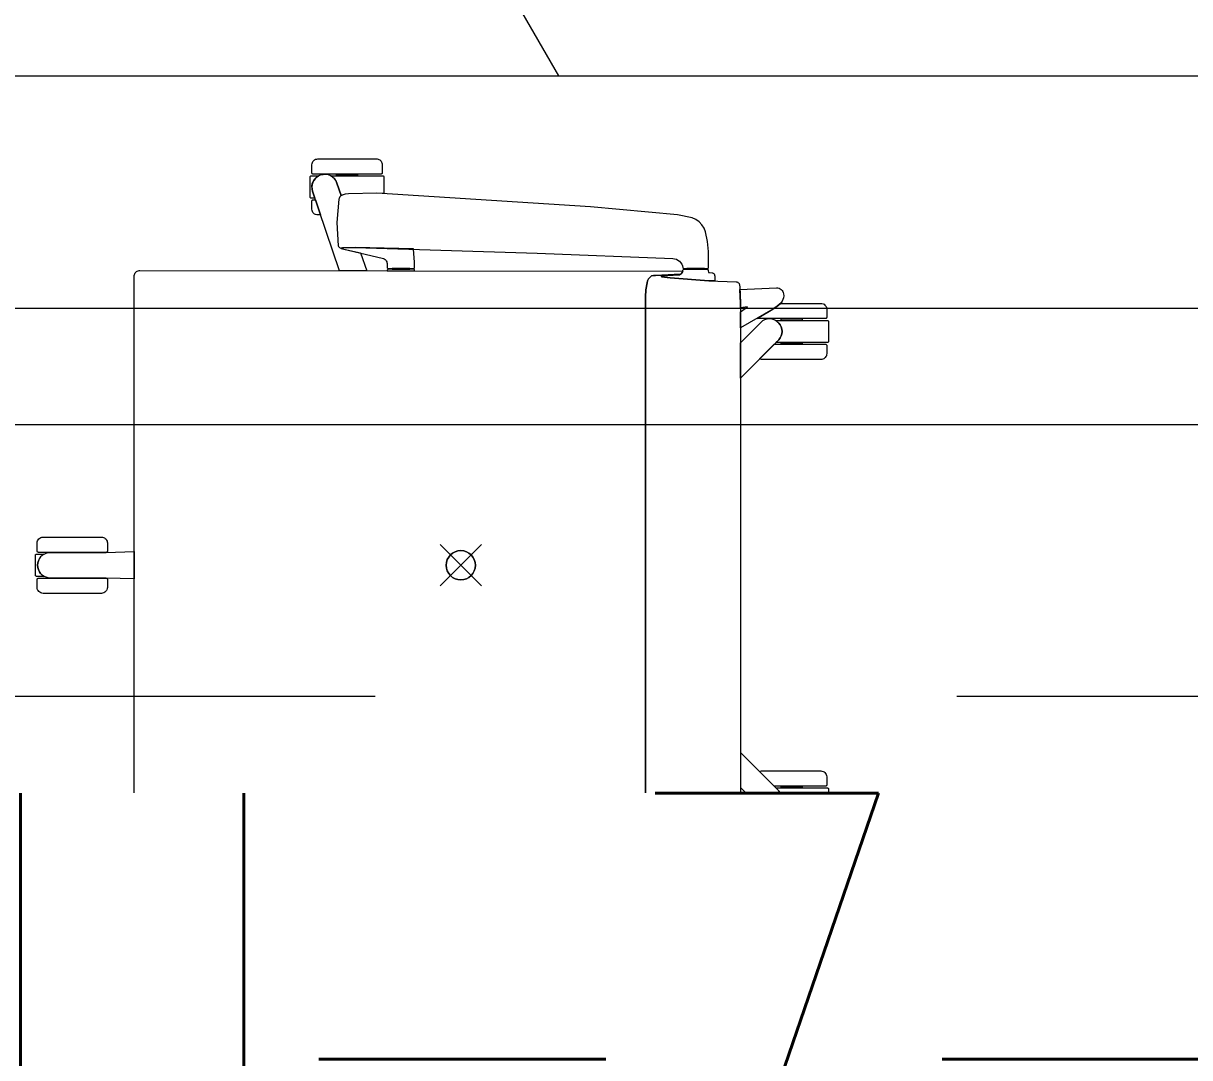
# Model space of a CAD drawing. Header units: millimetres. Extents: x 50620 to 404449, y -131543 to 97.
# Drawn here: x 358612 to 359615, y -85909 to -85020 of the extents above; entities that cross this region are included whole.
import ezdxf

# ---------------------------------------------------------------- set-up
doc = ezdxf.new("R2010")
doc.units = ezdxf.units.MM
doc.linetypes.add('CONTINOUS', pattern=[0])
doc.linetypes.add('IDA - Grid Line', pattern=[3500, 2000, -500, 500, -500])
for name, color, linetype, lineweight in [('1599_DB_A_BLK2_HQ_R21-2ND STOREY 20230517--$0$S-_COLN----_E', 8, 'Continuous', 9), ('FURNITURE', 8, 'Continuous', 9), ('M-_ARCHI', 8, 'Continuous', 5), ('M-AC-TEXT', 5, 'CONTINOUS', 25), ('M-ACMV_REF-P', 134, '500-1-RP', 9)]:
    doc.layers.add(name, color=color, linetype=linetype, lineweight=lineweight)
doc.layers.add('S-_ANOTGRID_E-1', color=9, linetype='IDA - Grid Line', lineweight=5, true_color=0x808080)
doc.styles.add('ROMANS', font='romans.shx', dxfattribs={"width": 0.8})
doc.styles.get("Standard").update_dxf_attribs({"font": 'arial.ttf'})
doc.linetypes.add('500-1-RP', pattern='A,0.75,-0.5,0.75,-0.5,0.75,-0.5,0.75,-1.7,["RP",Standard,S=1,R=0,X=-1,Y=-0.5],-1.7', length=7.9)

# ---------------------------------------------------------------- blocks, each defined once
blk = doc.blocks.new('ARCHI 2ND_2024 09 11')
at = {"layer": '1599_DB_A_BLK2_HQ_R21-2ND STOREY 20230517--$0$S-_COLN----_E', "lineweight": 5}
h = blk.add_hatch(dxfattribs=at)
h.set_pattern_fill('FP_3', color=8, style=0, pattern_type=2)
h.set_pattern_definition([(6e-11, (-28420.7, -3975.34), (1016, 254), [83.82, -678.18, 83.82, -678.18, -4064]), (6e-11, (-28420.7, -3975.34), (1016, 254), [-1524, 83.82, -1440.18, 83.82, -678.18, -1778]), (6e-11, (-28420.7, -3975.34), (1016, 254), [-3810, 83.82, -424.18, 83.82, -1186.18]), (120, (-28039.7, -3848.34), (-727.9705, 752.8818), [83.82, -678.18, 83.82, -678.18, -4064]), (120, (-28039.7, -3848.34), (-727.9705, 752.8818), [-1524, 83.82, -1440.18, 83.82, -678.18, -1778]), (120, (-28039.7, -3848.34), (-727.9705, 752.8818), [-3810, 83.82, -424.18, 83.82, -1186.18]), (240, (-27912.7, -3340.34), (-288.0295, -1006.8818), [83.82, -678.18, 83.82, -678.18, -4064]), (240, (-27912.7, -3340.34), (-288.0295, -1006.8818), [-1524, 83.82, -1440.18, 83.82, -678.18, -1778]), (240, (-27912.7, -3340.34), (-288.0295, -1006.8818), [-3810, 83.82, -424.18, 83.82, -1186.18])])
h.paths.add_polyline_path([(-23750, -57066.7), (-23750, -56966.7), (-32600, -56966.7), (-32600, -57066.7), (-25861.6, -57066.7)], flags=0)
at = {"layer": '1599_DB_A_BLK2_HQ_R21-2ND STOREY 20230517--$0$S-_COLN----_E', "color": 8, "lineweight": 5}
blk.add_line((-28750, -57066.7), (-23750, -57066.7), dxfattribs=at)
at = {"layer": 'FURNITURE', "color": 8, "lineweight": 5, "flags": 128}
for points in [[(-26066.2, -57150.2), (-26066.2, -57150.4), (-26066.3, -57150.6), (-26066.4, -57150.8), (-26066.5, -57150.9), (-26066.7, -57151.1), (-26066.9, -57151.2), (-26067, -57151.2), (-26067.2, -57151.2), (-26125.6, -57151.2), (-26125.8, -57151.2), (-26126, -57151.2), (-26126.1, -57151.1), (-26126.3, -57150.9), (-26126.4, -57150.8), (-26126.5, -57150.6), (-26126.6, -57150.4), (-26126.6, -57150.2), (-26126.6, -57143.2), (-26126.5, -57142.2), (-26126.2, -57141.3), (-26125.7, -57140.4), (-26125.1, -57139.6), (-26124.3, -57139), (-26123.5, -57138.5), (-26122.5, -57138.3), (-26121.5, -57138.2), (-26071.3, -57138.2), (-26070.5, -57138.2), (-26069.7, -57138.4), (-26069, -57138.7), (-26068.3, -57139.1), (-26067.7, -57139.6), (-26067.2, -57140.2), (-26066.8, -57140.9), (-26066.5, -57141.6), (-26066.3, -57142.4), (-26066.2, -57143.2)], [(-26128.1, -57171), (-26128.1, -57153.7), (-26128.1, -57153.5), (-26128, -57153.3), (-26127.9, -57153.2), (-26127.8, -57153), (-26127.7, -57152.9), (-26127.6, -57152.8), (-26127.4, -57152.8), (-26127.3, -57152.8), (-26127.2, -57152.7), (-26120.9, -57152.7), (-26122.5, -57153.8), (-26123.9, -57155.2), (-26125, -57156.7), (-26125.9, -57158.4), (-26126.4, -57160.3), (-26126.6, -57162.2), (-26126.5, -57164.1), (-26126.1, -57166), (-26124, -57171.9), (-26127.2, -57171.9), (-26127.3, -57171.8), (-26127.5, -57171.8), (-26127.7, -57171.7), (-26127.8, -57171.6), (-26127.9, -57171.5), (-26128, -57171.4), (-26128, -57171.2), (-26128.1, -57171.1)], [(-26101.4, -57169.7), (-26102.1, -57170.1), (-26102.6, -57170.7), (-26103, -57171.4), (-26103.3, -57172.1), (-26103.5, -57172.9), (-26105.3, -57192.8), (-26104, -57212.9), (-26103.7, -57213.4), (-26103.3, -57214), (-26102.9, -57214.4), (-26102.4, -57214.7), (-26101.3, -57215.2), (-26100.2, -57215.5), (-26084.7, -57218.9), (-26079.5, -57234.3), (-26102.8, -57234.3), (-26126.1, -57166), (-26126.5, -57163.9), (-26126.6, -57161.7), (-26126.3, -57159.6), (-26125.5, -57157.5), (-26124.4, -57155.7), (-26122.9, -57154.1), (-26121.1, -57152.8), (-26119.1, -57151.9), (-26117, -57151.5), (-26114.8, -57151.4), (-26112.7, -57151.7), (-26110.7, -57152.5), (-26108.8, -57153.6), (-26107.3, -57155.1), (-26106, -57156.9), (-26105.1, -57158.9)], [(-26064.7, -57167.9), (-26070.7, -57167.7), (-26095.2, -57168.1), (-26097.9, -57168.5), (-26100.6, -57169.3), (-26101, -57169.5), (-26101.4, -57169.7), (-26105.1, -57158.9), (-26105.9, -57157), (-26107.1, -57155.3), (-26108.5, -57153.9), (-26110.2, -57152.7), (-26065.6, -57152.7), (-26065.5, -57152.8), (-26065.3, -57152.8), (-26065.2, -57152.8), (-26065.1, -57152.9), (-26065, -57153), (-26064.9, -57153.2), (-26064.8, -57153.3), (-26064.7, -57153.5), (-26064.7, -57153.7)], [(-26087.3, -57152.7), (-26105.5, -57152.7), (-26105.5, -57151.2), (-26087.3, -57151.2)], [(-26125.6, -57173.4), (-26123.5, -57173.4), (-26119.1, -57186.4), (-26121.5, -57186.4), (-26122.5, -57186.3), (-26123.5, -57186.1), (-26124.3, -57185.6), (-26125.1, -57185), (-26125.7, -57184.2), (-26126.2, -57183.3), (-26126.5, -57182.4), (-26126.6, -57181.4), (-26126.6, -57174.4), (-26126.6, -57174.2), (-26126.5, -57174), (-26126.4, -57173.8), (-26126.3, -57173.7), (-26126.1, -57173.5), (-26126, -57173.4), (-26125.8, -57173.4)], [(-26100.6, -57169.3), (-26101.3, -57169.6), (-26102, -57170.1), (-26102.6, -57170.7), (-26103, -57171.3), (-26103.3, -57172.1), (-26103.5, -57172.9), (-26105.3, -57192.8), (-26104, -57212.9), (-26103.7, -57213.4), (-26103.3, -57214), (-26102.9, -57214.4), (-26102.4, -57214.7), (-26101.2, -57215.2), (-26101.4, -57215.1), (-26101.4, -57215.1), (-26101.4, -57215.1), (-26101.4, -57215.1), (-26101.4, -57215.1), (-26101.4, -57215), (-26101.4, -57215), (-26101.4, -57215), (-26101.4, -57215), (-26101.4, -57214.9), (-26101.4, -57214.9), (-26101.2, -57214.9), (-26101.1, -57214.8), (-26100.3, -57214.7), (-26099.5, -57214.6), (-26089.4, -57214.4), (-25932.8, -57219.1), (-25816.2, -57223.8), (-25814.7, -57224), (-25813.2, -57224.5), (-25811.8, -57225.2), (-25810.5, -57226.1), (-25809.5, -57227.3), (-25808.6, -57228.6), (-25808, -57230.1), (-25807.6, -57231.6), (-25807.6, -57231.8), (-25807.5, -57231.9), (-25807.4, -57232.1), (-25807.3, -57232.2), (-25807.1, -57232.3), (-25807, -57232.4), (-25806.8, -57232.4), (-25806.6, -57232.5), (-25786.6, -57232.5), (-25786.4, -57232.4), (-25786.2, -57232.4), (-25786.1, -57232.3), (-25785.9, -57232.2), (-25785.8, -57232), (-25785.7, -57231.8), (-25785.6, -57231.7), (-25785.6, -57231.5), (-25785.6, -57217.9), (-25786.3, -57209.3), (-25788, -57200.9), (-25789.3, -57197.7), (-25791.2, -57194.8), (-25793.6, -57192.3), (-25796.5, -57190.3), (-25799.6, -57188.9), (-25812.3, -57186.4), (-25887.1, -57179.5), (-26070.7, -57167.7), (-26095.2, -57168.1), (-26097.9, -57168.5)], [(-26100.2, -57215.5), (-26065.1, -57223.9), (-26064.4, -57224.2), (-26063.7, -57224.6), (-26063.1, -57225.2), (-26062.7, -57225.9), (-26062.3, -57226.6), (-26062.1, -57227.3), (-26062, -57228.1), (-26061.9, -57231.5), (-26061.8, -57231.7), (-26061.8, -57231.8), (-26061.7, -57232), (-26061.6, -57232.2), (-26061.4, -57232.3), (-26061.2, -57232.4), (-26061, -57232.4), (-26060.8, -57232.5), (-26039.3, -57232.5), (-26039.1, -57232.4), (-26038.9, -57232.4), (-26038.8, -57232.3), (-26038.6, -57232.2), (-26038.5, -57232), (-26038.4, -57231.9), (-26038.3, -57231.7), (-26038.3, -57231.5), (-26038.3, -57226.9), (-26039.4, -57215.7), (-26039.4, -57215.6), (-26089.4, -57214.4), (-26099.5, -57214.6), (-26100.3, -57214.7), (-26101.1, -57214.8), (-26101.2, -57214.9), (-26101.4, -57214.9), (-26101.4, -57214.9), (-26101.4, -57215), (-26101.4, -57215), (-26101.4, -57215), (-26101.4, -57215), (-26101.4, -57215.1), (-26101.4, -57215.1), (-26101.4, -57215.1), (-26101.4, -57215.1), (-26101.4, -57215.1), (-26101.2, -57215.2)], [(-26274.5, -57234.1), (-25807.7, -57234.6), (-25808, -57235.4), (-25808.5, -57236.2), (-25809.1, -57236.9), (-25809.7, -57237.4), (-25831, -57238.3), (-25832.8, -57238.4), (-25834.6, -57238.8), (-25836, -57240), (-25837.1, -57241.3), (-25837.9, -57242.9), (-25838.4, -57244.6), (-25839.5, -57250.7), (-25839.8, -57256.9), (-25839.8, -57718.2), (-25839.5, -57724.4), (-25838.4, -57730.5), (-25837.9, -57732.2), (-25837.1, -57733.7), (-25836, -57735.1), (-25834.6, -57736.2), (-25832.8, -57736.6), (-25831, -57736.8), (-25809.7, -57737.6), (-25809.1, -57738.2), (-25808.5, -57738.9), (-25808, -57739.6), (-25807.7, -57740.5), (-26274.5, -57740.9), (-26275.3, -57740.8), (-26276.1, -57740.7), (-26276.8, -57740.4), (-26277.5, -57739.9), (-26278.1, -57739.4), (-26278.6, -57738.8), (-26279, -57738.2), (-26279.3, -57737.4), (-26279.5, -57736.7), (-26279.5, -57735.9), (-26279.5, -57252.7), (-26279.5, -57239.2), (-26279.5, -57238.4), (-26279.3, -57237.6), (-26279, -57236.9), (-26278.6, -57236.2), (-26278.1, -57235.6), (-26277.5, -57235.1), (-26276.8, -57234.7), (-26276.1, -57234.4), (-26275.3, -57234.2)], [(-26038.3, -57234.4), (-26038.3, -57234.1), (-26038.3, -57233.9), (-26038.4, -57233.7), (-26038.5, -57233.5), (-26038.6, -57233.4), (-26038.8, -57233.2), (-26038.9, -57233.1), (-26039.1, -57233.1), (-26039.3, -57233.1), (-26060.8, -57233.1), (-26061, -57233.1), (-26061.2, -57233.1), (-26061.4, -57233.2), (-26061.6, -57233.4), (-26061.7, -57233.5), (-26061.8, -57233.7), (-26061.8, -57233.9), (-26061.9, -57234.1), (-26061.9, -57234.3)], [(-26042.5, -57233.1), (-26042.5, -57232.5), (-26057.6, -57232.5), (-26057.6, -57233.1)], [(-25780.2, -57238.8), (-25780, -57242.9), (-25785.4, -57242.9), (-25818.5, -57240.5), (-25825.9, -57239.6), (-25825.9, -57239.4), (-25825.8, -57239.3), (-25825.7, -57239.1), (-25825.6, -57239), (-25825.4, -57238.9), (-25825.2, -57238.9), (-25825.1, -57238.8), (-25815.9, -57238.2), (-25810.2, -57237.9), (-25809.7, -57237.4), (-25808.9, -57236.7), (-25808.3, -57235.8), (-25807.8, -57234.9), (-25807.5, -57233.8), (-25807.4, -57233.7), (-25807.4, -57233.6), (-25807.3, -57233.5), (-25807.2, -57233.3), (-25807, -57233.2), (-25806.9, -57233.1), (-25806.7, -57233.1), (-25806.5, -57233.1), (-25786.8, -57233.1), (-25786.6, -57233.1), (-25786.4, -57233.1), (-25786.3, -57233.2), (-25786.1, -57233.3), (-25786, -57233.5), (-25785.9, -57233.6), (-25785.8, -57233.8), (-25785.8, -57234), (-25785.7, -57235.7), (-25784.8, -57235.8), (-25782.5, -57236), (-25782, -57236.2), (-25781.5, -57236.5), (-25781.1, -57236.8), (-25780.7, -57237.2), (-25780.5, -57237.7), (-25780.3, -57238.3)], [(-25804.1, -57232.5), (-25804.1, -57233.1), (-25789.1, -57233.1), (-25789.1, -57232.5)], [(-25839.8, -57256.9), (-25839.5, -57250.7), (-25838.4, -57244.6), (-25837.9, -57242.9), (-25837.1, -57241.3), (-25836, -57240), (-25834.6, -57238.8), (-25832.8, -57238.4), (-25831, -57238.3), (-25809.7, -57237.4), (-25810.2, -57237.9), (-25815.9, -57238.2), (-25825.1, -57238.8), (-25825.2, -57238.9), (-25825.4, -57238.9), (-25825.6, -57239), (-25825.7, -57239.1), (-25825.8, -57239.3), (-25825.9, -57239.4), (-25825.9, -57239.6), (-25818.5, -57240.5), (-25785.4, -57242.9), (-25761.7, -57243.8), (-25761.2, -57243.9), (-25760.7, -57244), (-25760.2, -57244.3), (-25759.9, -57244.6), (-25759.5, -57244.9), (-25759.2, -57245.4), (-25758.9, -57246.8), (-25758.7, -57248.2), (-25758.1, -57262.1), (-25758.1, -57487.5), (-25758.1, -57713), (-25758.7, -57726.8), (-25758.9, -57728.3), (-25759.2, -57729.7), (-25759.5, -57730.1), (-25759.9, -57730.5), (-25760.2, -57730.8), (-25760.7, -57731), (-25761.2, -57731.1), (-25761.7, -57731.2), (-25785.4, -57732.1), (-25818.5, -57734.5), (-25825.9, -57735.4), (-25825.8, -57735.6), (-25825.8, -57735.8), (-25825.7, -57735.9), (-25825.5, -57736), (-25825.4, -57736.1), (-25825.2, -57736.2), (-25825.1, -57736.2), (-25815.9, -57736.8), (-25810.2, -57737.1), (-25809.7, -57737.6), (-25831, -57736.8), (-25832.8, -57736.6), (-25834.6, -57736.2), (-25836, -57735.1), (-25837.1, -57733.7), (-25837.9, -57732.2), (-25838.4, -57730.5), (-25839.5, -57724.4), (-25839.8, -57718.2)], [(-25723.1, -57261.9), (-25726.5, -57264.9), (-25730.3, -57267.5), (-25758.1, -57283.3), (-25758.1, -57269.8), (-25751.9, -57265.3), (-25758.1, -57266.1), (-25758.1, -57262.1), (-25758.5, -57250.6), (-25758.5, -57250.6), (-25727, -57249), (-25725.9, -57249.1), (-25724.9, -57249.3), (-25723.9, -57249.8), (-25723, -57250.4), (-25722.3, -57251.2), (-25721.7, -57252.1), (-25721.3, -57253.1), (-25721.1, -57254.2), (-25720.9, -57255.8), (-25721.1, -57257.5), (-25721.5, -57259), (-25722.2, -57260.5)], [(-25743.7, -57275.4), (-25730.3, -57267.5), (-25726.8, -57265.1), (-25723.7, -57262.4), (-25688.9, -57262.4), (-25688, -57262.5), (-25687, -57262.8), (-25686.1, -57263.2), (-25685.4, -57263.9), (-25684.9, -57264.5), (-25684.5, -57265.1), (-25684.2, -57265.9), (-25684, -57266.6), (-25683.9, -57267.4), (-25683.9, -57274.5), (-25683.9, -57274.6), (-25684, -57274.8), (-25684, -57274.9), (-25684.1, -57275), (-25684.2, -57275.2), (-25684.3, -57275.3), (-25684.5, -57275.3), (-25684.6, -57275.4), (-25684.8, -57275.4), (-25684.9, -57275.5), (-25743.3, -57275.5), (-25743.4, -57275.4), (-25743.5, -57275.4)], [(-25725.6, -57278.9), (-25725.1, -57279.4), (-25723.9, -57280.9), (-25723, -57282.6), (-25722.4, -57284.5), (-25722.2, -57286.5), (-25722.4, -57288.5), (-25723, -57290.3), (-25723.9, -57292.1), (-25725.1, -57293.6), (-25758.1, -57326.6), (-25758.1, -57296.3), (-25740.3, -57278.5), (-25738.7, -57277.2), (-25737, -57276.3), (-25735.1, -57275.7), (-25733.2, -57275.5), (-25731.2, -57275.7), (-25729.3, -57276.3), (-25727.6, -57277.2), (-25726.1, -57278.5)], [(-25727.6, -57296.1), (-25725.1, -57293.6), (-25723.9, -57292.1), (-25723, -57290.3), (-25722.4, -57288.5), (-25722.2, -57286.5), (-25722.4, -57284.5), (-25723, -57282.6), (-25723.9, -57280.9), (-25725.1, -57279.4), (-25725.6, -57278.9), (-25726.1, -57278.5), (-25727, -57277.7), (-25728, -57277), (-25683.4, -57277), (-25683.2, -57277), (-25683, -57277), (-25682.9, -57277.1), (-25682.7, -57277.3), (-25682.6, -57277.4), (-25682.5, -57277.6), (-25682.4, -57277.8), (-25682.4, -57278), (-25682.4, -57295.1), (-25682.4, -57295.3), (-25682.5, -57295.5), (-25682.6, -57295.6), (-25682.7, -57295.8), (-25682.9, -57295.9), (-25683, -57296), (-25683.2, -57296.1), (-25683.4, -57296.1)], [(-25705, -57277), (-25723.1, -57277), (-25723.1, -57275.5), (-25705, -57275.5)], [(-25684.9, -57297.6), (-25684.7, -57297.6), (-25684.5, -57297.7), (-25684.4, -57297.8), (-25684.2, -57297.9), (-25684.1, -57298), (-25684, -57298.2), (-25683.9, -57298.4), (-25683.9, -57298.6), (-25683.9, -57305.6), (-25684, -57306.5), (-25684.2, -57307.4), (-25684.6, -57308.1), (-25685.1, -57308.9), (-25685.7, -57309.5), (-25686.4, -57310), (-25687.2, -57310.4), (-25688.1, -57310.6), (-25688.9, -57310.7), (-25739.2, -57310.7), (-25740, -57310.6), (-25740.8, -57310.4), (-25741.6, -57310.1), (-25729.1, -57297.6)], [(-25723.1, -57296.1), (-25705, -57296.1), (-25705, -57297.6), (-25723.1, -57297.6)], [(-26302.5, -57468.4), (-26302.5, -57475.5), (-26302.5, -57475.7), (-26302.6, -57475.8), (-26302.7, -57476), (-26302.8, -57476.2), (-26303, -57476.3), (-26303.1, -57476.4), (-26303.3, -57476.4), (-26303.5, -57476.5), (-26361.8, -57476.5), (-26362, -57476.4), (-26362.2, -57476.4), (-26362.3, -57476.4), (-26362.4, -57476.3), (-26362.6, -57476.2), (-26362.7, -57476), (-26362.8, -57475.8), (-26362.8, -57475.7), (-26362.9, -57475.5), (-26362.9, -57468.4), (-26362.8, -57467.4), (-26362.5, -57466.5), (-26362, -57465.6), (-26361.4, -57464.9), (-26360.6, -57464.2), (-26359.8, -57463.8), (-26358.8, -57463.5), (-26357.8, -57463.4), (-26307.5, -57463.4), (-26306.7, -57463.5), (-26305.8, -57463.7), (-26305, -57464.1), (-26304.3, -57464.6), (-26303.7, -57465.2), (-26303.2, -57465.9), (-26302.8, -57466.7), (-26302.6, -57467.5)], [(-26357, -57497.1), (-26363.4, -57497.1), (-26363.5, -57497.1), (-26363.7, -57497), (-26363.9, -57496.9), (-26364, -57496.8), (-26364.1, -57496.7), (-26364.2, -57496.6), (-26364.3, -57496.4), (-26364.3, -57496.2), (-26364.4, -57496.1), (-26364.4, -57479), (-26364.3, -57478.8), (-26364.3, -57478.6), (-26364.2, -57478.4), (-26364.1, -57478.3), (-26363.9, -57478.1), (-26363.7, -57478), (-26363.5, -57478), (-26363.4, -57478), (-26357, -57478), (-26358.6, -57479.1), (-26360, -57480.4), (-26361.1, -57482), (-26361.9, -57483.8), (-26362.4, -57485.6), (-26362.5, -57487.5), (-26362.4, -57489.4), (-26361.9, -57491.3), (-26361.1, -57493), (-26360, -57494.6), (-26358.6, -57496)], [(-26279.5, -57475.7), (-26279.5, -57499.3), (-26303.5, -57498.6), (-26303.5, -57498.6), (-26351.4, -57498.6), (-26353.4, -57498.4), (-26355.2, -57497.9), (-26357, -57497.1), (-26358.6, -57496), (-26359.9, -57494.6), (-26361, -57493.1), (-26361.9, -57491.3), (-26362.4, -57489.4), (-26362.5, -57487.5), (-26362.4, -57485.6), (-26361.9, -57483.7), (-26361, -57482), (-26359.9, -57480.4), (-26358.6, -57479), (-26357, -57477.9), (-26355.2, -57477.1), (-26353.4, -57476.6), (-26351.4, -57476.5), (-26303.5, -57476.5), (-26303.5, -57476.5)], [(-25998.6, -57474.9), (-26001, -57475.2), (-26003.4, -57475.9), (-26005.6, -57477.1), (-26007.5, -57478.6), (-26009, -57480.5), (-26010.2, -57482.7), (-26010.9, -57485.1), (-26011.2, -57487.5), (-26010.9, -57490), (-26010.2, -57492.3), (-26009, -57494.5), (-26007.5, -57496.4), (-26005.6, -57498), (-26003.4, -57499.1), (-26001, -57499.9), (-25998.6, -57500.1), (-25996.1, -57499.9), (-25993.8, -57499.1), (-25991.6, -57498), (-25989.7, -57496.4), (-25988.1, -57494.5), (-25987, -57492.3), (-25986.2, -57490), (-25986, -57487.5), (-25986.2, -57485.1), (-25987, -57482.7), (-25988.1, -57480.5), (-25989.7, -57478.6), (-25991.6, -57477.1), (-25993.8, -57475.9), (-25996.1, -57475.2), (-25998.6, -57474.9), (-26001, -57475.2), (-26003.4, -57475.9), (-26005.6, -57477.1), (-26007.5, -57478.6), (-26009, -57480.5), (-26010.2, -57482.7), (-26010.9, -57485.1), (-26011.2, -57487.5), (-26010.9, -57490), (-26010.2, -57492.3), (-26009, -57494.5), (-26007.5, -57496.4), (-26005.6, -57498), (-26003.4, -57499.1), (-26001, -57499.9), (-25998.6, -57500.1), (-25996.1, -57499.9), (-25993.8, -57499.1), (-25991.6, -57498), (-25989.7, -57496.4), (-25988.1, -57494.5), (-25987, -57492.3), (-25986.2, -57490), (-25986, -57487.5), (-25986.2, -57485.1), (-25987, -57482.7), (-25988.1, -57480.5), (-25989.7, -57478.6), (-25991.6, -57477.1), (-25993.8, -57475.9), (-25996.1, -57475.2), (-25998.6, -57474.9), (-26001, -57475.2), (-26003.4, -57475.9), (-26005.6, -57477.1), (-26007.5, -57478.6), (-26009, -57480.5), (-26010.2, -57482.7), (-26010.9, -57485.1), (-26011.2, -57487.5), (-26010.9, -57490), (-26010.2, -57492.3), (-26009, -57494.5), (-26007.5, -57496.4), (-26005.6, -57498), (-26003.4, -57499.1), (-26001, -57499.9), (-25998.6, -57500.1), (-25996.1, -57499.9), (-25993.8, -57499.1), (-25991.6, -57498), (-25989.7, -57496.4), (-25988.1, -57494.5), (-25987, -57492.3), (-25986.2, -57490), (-25986, -57487.5), (-25986.2, -57485.1), (-25987, -57482.7), (-25988.1, -57480.5), (-25989.7, -57478.6), (-25991.6, -57477.1), (-25993.8, -57475.9), (-25996.1, -57475.2), (-25998.6, -57474.9), (-26001, -57475.2), (-26003.4, -57475.9), (-26005.6, -57477.1), (-26007.5, -57478.6), (-26009, -57480.5), (-26010.2, -57482.7), (-26010.9, -57485.1), (-26011.2, -57487.5), (-26010.9, -57490), (-26010.2, -57492.3), (-26009, -57494.5), (-26007.5, -57496.4), (-26005.6, -57498), (-26003.4, -57499.1), (-26001, -57499.9), (-25998.6, -57500.1), (-25996.1, -57499.9), (-25993.8, -57499.1), (-25991.6, -57498), (-25989.7, -57496.4), (-25988.1, -57494.5), (-25987, -57492.3), (-25986.2, -57490), (-25986, -57487.5), (-25986.2, -57485.1), (-25987, -57482.7), (-25988.1, -57480.5), (-25989.7, -57478.6), (-25991.6, -57477.1), (-25993.8, -57475.9), (-25996.1, -57475.2), (-25998.6, -57474.9), (-25996.1, -57475.2), (-25993.8, -57475.9), (-25991.6, -57477.1), (-25989.7, -57478.6), (-25988.1, -57480.5), (-25987, -57482.7), (-25986.2, -57485.1), (-25986, -57487.5), (-25986.2, -57490), (-25987, -57492.3), (-25988.1, -57494.5), (-25989.7, -57496.4), (-25991.6, -57498), (-25993.8, -57499.1), (-25996.1, -57499.9), (-25998.6, -57500.1), (-26001, -57499.9), (-26003.4, -57499.1), (-26005.6, -57498), (-26007.5, -57496.4), (-26009, -57494.5), (-26010.2, -57492.3), (-26010.9, -57490), (-26011.2, -57487.5), (-26010.9, -57485.1), (-26010.2, -57482.7), (-26009, -57480.5), (-26007.5, -57478.6), (-26005.6, -57477.1), (-26003.4, -57475.9), (-26001, -57475.2)], [(-26303.5, -57498.6), (-26303.3, -57498.6), (-26303.1, -57498.7), (-26303, -57498.8), (-26302.8, -57498.9), (-26302.7, -57499), (-26302.6, -57499.2), (-26302.5, -57499.4), (-26302.5, -57499.6), (-26302.5, -57506.6), (-26302.6, -57507.6), (-26302.9, -57508.6), (-26303.4, -57509.4), (-26304, -57510.2), (-26304.7, -57510.8), (-26305.6, -57511.3), (-26306.6, -57511.6), (-26307.5, -57511.7), (-26357.8, -57511.7), (-26358.8, -57511.6), (-26359.8, -57511.3), (-26360.6, -57510.8), (-26361.4, -57510.2), (-26362, -57509.4), (-26362.5, -57508.6), (-26362.8, -57507.6), (-26362.9, -57506.6), (-26362.9, -57499.6), (-26362.8, -57499.4), (-26362.8, -57499.2), (-26362.7, -57499), (-26362.6, -57498.9), (-26362.4, -57498.8), (-26362.2, -57498.7), (-26362, -57498.6), (-26361.8, -57498.6)], [(-25740.3, -57696.6), (-25738.7, -57697.8), (-25737, -57698.7), (-25735.1, -57699.3), (-25733.2, -57699.5), (-25731.2, -57699.3), (-25729.3, -57698.7), (-25727.6, -57697.8), (-25726, -57696.6), (-25725.6, -57696.1), (-25725.1, -57695.7), (-25723.9, -57694.1), (-25723, -57692.4), (-25722.4, -57690.5), (-25722.2, -57688.5), (-25722.4, -57686.6), (-25723, -57684.7), (-25723.9, -57683), (-25725.1, -57681.4), (-25758.1, -57648.5), (-25758.1, -57678.7), (-25740.3, -57696.6), (-25739.3, -57697.4), (-25738.3, -57698.1), (-25744.7, -57698.1), (-25744.9, -57698), (-25745.1, -57698), (-25745.3, -57697.9), (-25745.5, -57697.8), (-25745.6, -57697.6), (-25745.7, -57697.4), (-25745.7, -57697.3), (-25745.8, -57697.1), (-25745.8, -57691.1)], [(-25683.9, -57676.4), (-25683.9, -57676.6), (-25684, -57676.8), (-25684.1, -57677), (-25684.2, -57677.2), (-25684.4, -57677.3), (-25684.5, -57677.4), (-25684.7, -57677.4), (-25684.9, -57677.4), (-25729.1, -57677.4), (-25741.6, -57665), (-25740.8, -57664.6), (-25740, -57664.4), (-25739.2, -57664.4), (-25688.9, -57664.4), (-25688, -57664.5), (-25687, -57664.8), (-25686.1, -57665.2), (-25685.4, -57665.8), (-25684.8, -57666.6), (-25684.3, -57667.5), (-25684, -57668.4), (-25683.9, -57669.4)], [(-25683.4, -57679), (-25683.2, -57679), (-25683, -57679), (-25682.9, -57679.1), (-25682.7, -57679.3), (-25682.6, -57679.4), (-25682.5, -57679.6), (-25682.4, -57679.8), (-25682.4, -57680), (-25682.4, -57697.1), (-25682.4, -57697.3), (-25682.5, -57697.4), (-25682.6, -57697.6), (-25682.7, -57697.8), (-25682.9, -57697.9), (-25683, -57698), (-25683.2, -57698), (-25683.4, -57698.1), (-25728, -57698.1), (-25727, -57697.4), (-25726, -57696.6), (-25725.6, -57696.1), (-25725.1, -57695.7), (-25723.9, -57694.1), (-25723, -57692.4), (-25722.4, -57690.5), (-25722.2, -57688.5), (-25722.4, -57686.6), (-25723, -57684.7), (-25723.9, -57683), (-25725.1, -57681.4), (-25727.6, -57679)], [(-25705, -57679), (-25723.1, -57679), (-25723.1, -57677.4), (-25705, -57677.4)], [(-25751.9, -57709.7), (-25758.1, -57705.2), (-25758.1, -57691.8), (-25730.3, -57707.5), (-25726.5, -57710.2), (-25723.1, -57713.2), (-25722.2, -57714.5), (-25721.5, -57716), (-25721.1, -57717.6), (-25720.9, -57719.2), (-25721.1, -57720.8), (-25721.3, -57721.9), (-25721.7, -57722.9), (-25722.2, -57723.8), (-25723, -57724.6), (-25723.9, -57725.3), (-25724.9, -57725.7), (-25725.9, -57726), (-25727, -57726), (-25758.5, -57724.5), (-25758.5, -57724.5), (-25758.1, -57713), (-25758.1, -57708.9)], [(-25730.3, -57707.5), (-25743.6, -57699.7), (-25743.5, -57699.6), (-25743.4, -57699.6), (-25743.2, -57699.6), (-25684.9, -57699.6), (-25684.7, -57699.6), (-25684.5, -57699.7), (-25684.4, -57699.7), (-25684.2, -57699.9), (-25684.1, -57700), (-25684, -57700.2), (-25683.9, -57700.4), (-25683.9, -57700.6), (-25683.9, -57707.6), (-25684, -57708.6), (-25684.3, -57709.5), (-25684.8, -57710.4), (-25685.4, -57711.2), (-25686.1, -57711.8), (-25687, -57712.3), (-25688, -57712.6), (-25688.9, -57712.7), (-25723.6, -57712.7), (-25726.8, -57709.9)], [(-25723.1, -57698.1), (-25705, -57698.1), (-25705, -57699.6), (-25723.1, -57699.6)], [(-25780, -57732.1), (-25780.2, -57736.2), (-25780.3, -57736.8), (-25780.5, -57737.3), (-25780.7, -57737.8), (-25781.1, -57738.2), (-25781.5, -57738.6), (-25782, -57738.8), (-25782.5, -57739), (-25784.8, -57739.3), (-25785.7, -57739.4), (-25785.8, -57741.1), (-25785.8, -57741.2), (-25785.9, -57741.4), (-25786, -57741.6), (-25786.1, -57741.7), (-25786.3, -57741.8), (-25786.4, -57741.9), (-25786.6, -57742), (-25786.8, -57742), (-25806.5, -57742), (-25806.7, -57742), (-25806.9, -57741.9), (-25807, -57741.8), (-25807.2, -57741.7), (-25807.3, -57741.6), (-25807.4, -57741.4), (-25807.4, -57741.3), (-25807.5, -57741.2), (-25807.8, -57740.2), (-25808.3, -57739.2), (-25808.9, -57738.3), (-25809.7, -57737.6), (-25810.2, -57737.1), (-25815.9, -57736.8), (-25825.1, -57736.2), (-25825.2, -57736.2), (-25825.4, -57736.1), (-25825.5, -57736), (-25825.7, -57735.9), (-25825.8, -57735.8), (-25825.8, -57735.6), (-25825.9, -57735.4), (-25818.5, -57734.5), (-25785.4, -57732.1)], [(-26102.8, -57740.7), (-26079.5, -57740.7), (-26084.7, -57756.2), (-26100.2, -57759.5), (-26101.3, -57759.8), (-26102.3, -57760.3), (-26102.9, -57760.7), (-26103.3, -57761.1), (-26103.7, -57761.6), (-26104, -57762.2), (-26105.3, -57782.2), (-26103.4, -57802.2), (-26103.3, -57803), (-26103, -57803.7), (-26102.6, -57804.3), (-26102, -57804.9), (-26101.4, -57805.4), (-26105.1, -57816.2), (-26105.9, -57817.9), (-26106.9, -57819.5), (-26108.3, -57820.9), (-26109.8, -57822.1), (-26111.5, -57822.9), (-26113.4, -57823.5), (-26115.3, -57823.7), (-26117.2, -57823.6), (-26119.1, -57823.1), (-26120.9, -57822.3), (-26122.5, -57821.2), (-26123.9, -57819.9), (-26125, -57818.4), (-26125.9, -57816.6), (-26126.4, -57814.8), (-26126.6, -57812.9), (-26126.5, -57810.9), (-26126, -57809.1)], [(-26100.6, -57805.8), (-26101.3, -57805.4), (-26102, -57805), (-26102.5, -57804.4), (-26103, -57803.7), (-26103.3, -57803), (-26103.4, -57802.2), (-26105.3, -57782.2), (-26104, -57762.2), (-26103.7, -57761.6), (-26103.3, -57761.1), (-26102.9, -57760.7), (-26102.3, -57760.3), (-26101.2, -57759.8), (-26101.4, -57759.9), (-26101.4, -57759.9), (-26101.4, -57759.9), (-26101.4, -57760), (-26101.4, -57760), (-26101.4, -57760), (-26101.4, -57760), (-26101.4, -57760.1), (-26101.4, -57760.1), (-26101.4, -57760.1), (-26101.4, -57760.1), (-26101.2, -57760.2), (-26101.1, -57760.2), (-26100.3, -57760.4), (-26099.5, -57760.4), (-26089.4, -57760.6), (-25932.8, -57755.9), (-25816.2, -57751.2), (-25814.7, -57751), (-25813.2, -57750.6), (-25811.8, -57749.8), (-25810.5, -57748.9), (-25809.4, -57747.7), (-25808.6, -57746.4), (-25808, -57745), (-25807.6, -57743.4), (-25807.6, -57743.3), (-25807.5, -57743.1), (-25807.4, -57743), (-25807.3, -57742.8), (-25807.1, -57742.7), (-25807, -57742.6), (-25806.8, -57742.6), (-25806.6, -57742.6), (-25786.6, -57742.6), (-25786.4, -57742.6), (-25786.2, -57742.7), (-25786.1, -57742.7), (-25785.9, -57742.9), (-25785.8, -57743), (-25785.7, -57743.2), (-25785.6, -57743.4), (-25785.6, -57743.6), (-25785.6, -57757.1), (-25786.3, -57765.7), (-25788, -57774.1), (-25789.3, -57777.4), (-25791.2, -57780.3), (-25793.6, -57782.8), (-25796.4, -57784.7), (-25799.6, -57786.1), (-25812.3, -57788.6), (-25887.1, -57795.5), (-26070.7, -57807.4), (-26095.1, -57806.9), (-26097.9, -57806.5)], [(-26100.2, -57759.5), (-26065.1, -57751.2), (-26064.4, -57750.8), (-26063.7, -57750.4), (-26063.1, -57749.8), (-26062.7, -57749.2), (-26062.3, -57748.5), (-26062.1, -57747.7), (-26062, -57746.9), (-26061.8, -57743.6), (-26061.8, -57743.4), (-26061.8, -57743.2), (-26061.7, -57743), (-26061.6, -57742.9), (-26061.4, -57742.7), (-26061.2, -57742.7), (-26061, -57742.6), (-26060.8, -57742.6), (-26039.3, -57742.6), (-26039.1, -57742.6), (-26038.9, -57742.7), (-26038.7, -57742.7), (-26038.6, -57742.9), (-26038.5, -57743), (-26038.4, -57743.2), (-26038.3, -57743.4), (-26038.3, -57743.6), (-26038.3, -57748.2), (-26039.4, -57759.3), (-26039.4, -57759.5), (-26089.4, -57760.6), (-26099.5, -57760.4), (-26100.3, -57760.4), (-26101.1, -57760.2), (-26101.2, -57760.2), (-26101.4, -57760.1), (-26101.4, -57760.1), (-26101.4, -57760.1), (-26101.4, -57760.1), (-26101.4, -57760), (-26101.4, -57760), (-26101.4, -57760), (-26101.4, -57760), (-26101.4, -57759.9), (-26101.4, -57759.9), (-26101.4, -57759.9), (-26101.2, -57759.8)], [(-26038.3, -57740.7), (-26038.3, -57741), (-26038.3, -57741.2), (-26038.4, -57741.4), (-26038.5, -57741.5), (-26038.6, -57741.7), (-26038.8, -57741.8), (-26038.9, -57741.9), (-26039.1, -57742), (-26039.3, -57742), (-26060.8, -57742), (-26061, -57742), (-26061.2, -57741.9), (-26061.4, -57741.8), (-26061.5, -57741.7), (-26061.7, -57741.5), (-26061.8, -57741.4), (-26061.8, -57741.2), (-26061.8, -57741), (-26061.8, -57740.7)], [(-26042.5, -57742), (-26042.5, -57742.6), (-26057.6, -57742.6), (-26057.6, -57742)], [(-25804.1, -57742.6), (-25804.1, -57742), (-25789.1, -57742), (-25789.1, -57742.6)], [(-26119.1, -57788.6), (-26123.5, -57801.7), (-26125.6, -57801.7), (-26125.8, -57801.7), (-26125.9, -57801.6), (-26126.1, -57801.5), (-26126.3, -57801.4), (-26126.4, -57801.2), (-26126.5, -57801.1), (-26126.5, -57800.9), (-26126.6, -57800.7), (-26126.6, -57793.6), (-26126.5, -57792.6), (-26126.2, -57791.7), (-26125.7, -57790.8), (-26125.1, -57790.1), (-26124.3, -57789.4), (-26123.5, -57789), (-26122.5, -57788.7), (-26121.5, -57788.6)], [(-26124, -57803.2), (-26126, -57809.1), (-26126.5, -57810.9), (-26126.6, -57812.8), (-26126.4, -57814.8), (-26125.9, -57816.6), (-26125, -57818.3), (-26123.9, -57819.9), (-26122.5, -57821.2), (-26120.9, -57822.3), (-26127.2, -57822.3), (-26127.3, -57822.3), (-26127.5, -57822.2), (-26127.7, -57822.1), (-26127.8, -57822), (-26127.9, -57821.9), (-26128, -57821.7), (-26128.1, -57821.6), (-26128.1, -57821.4), (-26128.1, -57804.1), (-26128.1, -57803.9), (-26128, -57803.7), (-26127.9, -57803.6), (-26127.8, -57803.5), (-26127.7, -57803.3), (-26127.5, -57803.3), (-26127.3, -57803.2), (-26127.2, -57803.2)], [(-26070.7, -57807.4), (-26064.7, -57807.1), (-26064.7, -57821.4), (-26064.7, -57821.6), (-26064.8, -57821.7), (-26064.9, -57821.9), (-26065, -57822), (-26065.1, -57822.1), (-26065.3, -57822.2), (-26065.4, -57822.3), (-26065.6, -57822.3), (-26110.2, -57822.3), (-26108.5, -57821.1), (-26107.1, -57819.7), (-26105.9, -57818), (-26105.1, -57816.2), (-26101.4, -57805.4), (-26101, -57805.6), (-26100.6, -57805.8), (-26097.9, -57806.5), (-26095.1, -57806.9)], [(-26121.5, -57836.9), (-26122.5, -57836.8), (-26123.5, -57836.5), (-26124.3, -57836), (-26125.1, -57835.4), (-26125.7, -57834.6), (-26126.2, -57833.8), (-26126.5, -57832.8), (-26126.6, -57831.8), (-26126.6, -57824.8), (-26126.6, -57824.7), (-26126.5, -57824.5), (-26126.5, -57824.4), (-26126.4, -57824.2), (-26126.3, -57824.1), (-26126.1, -57824), (-26125.9, -57823.9), (-26125.8, -57823.8), (-26125.6, -57823.8), (-26067.2, -57823.8), (-26067, -57823.8), (-26066.8, -57823.9), (-26066.7, -57824), (-26066.5, -57824.1), (-26066.4, -57824.2), (-26066.3, -57824.4), (-26066.2, -57824.6), (-26066.2, -57824.8), (-26066.2, -57831.8), (-26066.3, -57832.8), (-26066.6, -57833.8), (-26067.1, -57834.6), (-26067.7, -57835.4), (-26068.5, -57836), (-26069.3, -57836.5), (-26070.3, -57836.8), (-26071.2, -57836.9)], [(-26105.4, -57822.3), (-26087.3, -57822.3), (-26087.3, -57823.8), (-26105.4, -57823.8)]]:
    blk.add_lwpolyline(points, close=True, dxfattribs=at)
for points in [[(-25980.8, -57505.3), (-26016.4, -57469.7), (-25980.8, -57505.3), (-26016.4, -57469.7), (-25980.8, -57505.3), (-26016.4, -57469.7)], [(-26016.4, -57505.3), (-25980.8, -57469.7), (-26016.4, -57505.3), (-25980.8, -57469.7), (-26016.4, -57505.3), (-25980.8, -57469.7)]]:
    blk.add_lwpolyline(points, dxfattribs=at)
at = {"layer": 'S-_ANOTGRID_E-1', "color": 8, "lineweight": 5}
blk.add_line((-38572.1, -57600), (17962.1, -57600), dxfattribs=at)

msp = doc.modelspace()

# ---------------------------------------------------------------- block references
at = {"layer": 'M-_ARCHI', "lineweight": 5, "extrusion": (0.000419962, 1.0854e-05, 1), "rotation": 359.9999887056363}
msp.add_blockref('ARCHI 2ND_2024 09 11', (384987.1, -27998.1, 422.1), dxfattribs=at)

# ---------------------------------------------------------------- next in the draw order: linework, layer by layer
at = {"layer": 'M-ACMV_REF-P', "color": 219, "ltscale": 0.25, "true_color": 0x642165}
msp.add_line((357645.3, -85264.7), (361528.6, -85264.7), dxfattribs=at)
at = {"layer": 'M-ACMV_REF-P', "color": 159, "ltscale": 0.25, "true_color": 0x22346e}
msp.add_line((357745.3, -85364.7), (361628.6, -85364.7), dxfattribs=at)

# ---------------------------------------------------------------- next in the draw order: texts
at = {"layer": 'M-AC-TEXT', "insert": (358100.5, -86081.6), "char_height": 400, "width": 1936.779, "attachment_point": 7, "line_spacing_factor": 0.8, "style": 'ROMANS', "bg_fill": 3, "box_fill_scale": 1, "bg_fill_color": 256, "bg_fill_transparency": 0}
msp.add_mtext('{\\Fsimplex|c0;\\T0.8;FCU-7-3}', dxfattribs=at)

doc.saveas('drawing.dxf')
